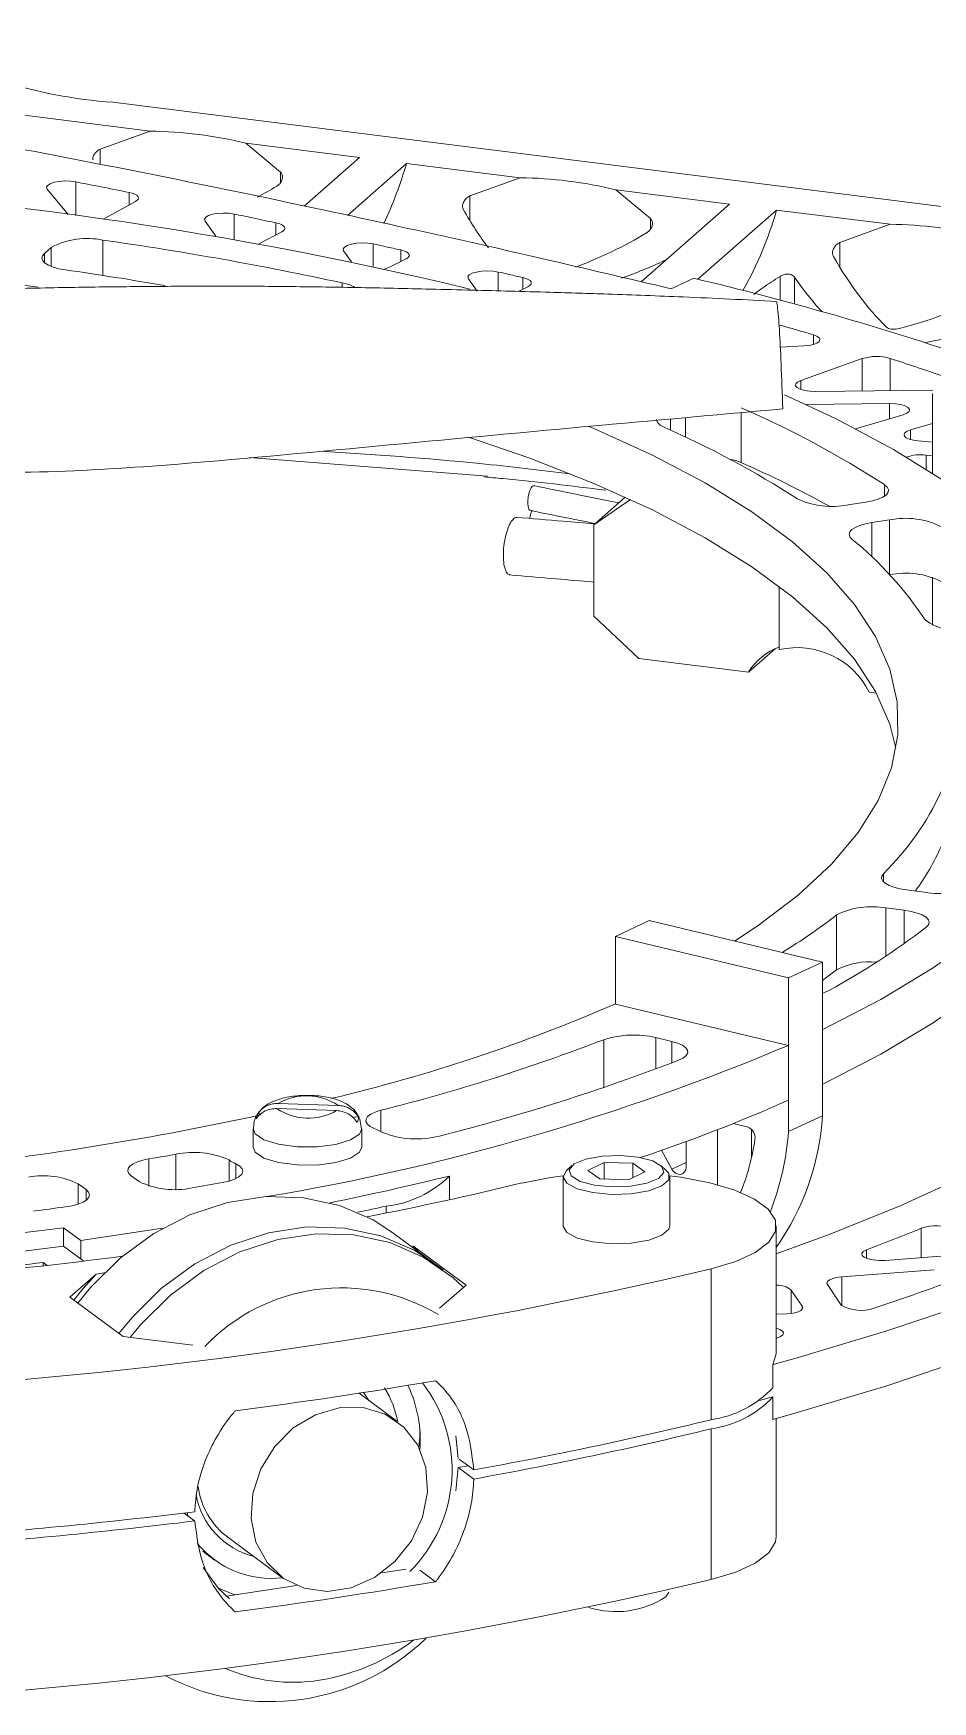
# Model space of a CAD drawing. Header units: millimetres. Extents: x 30 to 313, y 16 to 167.
# Drawn here: x 226.06 to 249.25, y 60.78 to 103.82 of the extents above; entities that cross this region are included whole.
import ezdxf

# ---------------------------------------------------------------- set-up
doc = ezdxf.new("R2010")
doc.units = ezdxf.units.MM

msp = doc.modelspace()

# ---------------------------------------------------------------- linework, layer by layer
at = {"color": 7, "linetype": 'Continuous', "lineweight": 15}
for p, q in [((229.072, 101.296), (222.683, 102.101)), ((258.099, 98.263), (228.111, 102.041)), ((227.779, 100.828), (229.072, 101.296)), ((234.469, 100.616), (231.54, 100.985)), ((231.54, 100.985), (232.437, 100.241)), ((234.469, 100.616), (233.046, 99.362)), ((235.685, 100.463), (234.165, 99.123)), ((238.614, 100.094), (235.685, 100.463)), ((237.32, 99.626), (238.614, 100.094)), ((226.415, 99.799), (226.96, 99.147)), ((227.909, 99.055), (228.697, 99.483)), ((244.01, 99.414), (241.081, 99.783)), ((241.081, 99.783), (241.978, 99.039)), ((244.01, 99.414), (241.737, 97.41)), ((227.85, 99.029), (227.909, 99.055)), ((245.226, 99.261), (243.199, 97.474)), ((248.155, 98.892), (245.226, 99.261)), ((230.486, 98.977), (230.767, 98.585)), ((231.874, 98.392), (232.468, 98.698)), ((246.861, 98.424), (248.155, 98.892)), ((226.345, 98.142), (226.522, 98.298)), ((234.061, 98.209), (234.264, 97.926)), ((235.231, 97.78), (235.672, 97.998)), ((242.329, 97.955), (242.372, 97.97)), ((237.28, 97.486), (237.506, 97.171)), ((238.561, 97.163), (238.812, 97.283)), ((242.508, 97.229), (243.092, 97.499)), ((245.322, 95.721), (245.927, 95.754)), ((247.439, 95.429), (245.849, 94.863)), ((245.988, 94.246), (248.143, 94.27)), ((246.23, 94.582), (249.258, 94.615)), ((249.249, 94.525), (249.249, 92.466)), ((248.489, 93.978), (247.264, 93.619)), ((249.249, 93.757), (248.683, 93.591)), ((248.878, 93.305), (249.249, 93.271)), ((237.776, 92.398), (231.625, 92.877)), ((249.085, 92.94), (249.249, 92.924)), ((241.319, 91.855), (240.51, 91.142)), ((241.462, 91.79), (240.51, 91.142)), ((247.07, 91.653), (247.526, 91.722)), ((247.687, 91.198), (248.143, 91.266)), ((240.51, 88.785), (240.51, 91.142)), ((245.297, 87.92), (245.297, 89.553)), ((249.249, 89.788), (249.249, 88.55)), ((240.51, 88.785), (241.679, 87.695)), ((244.502, 87.339), (245.187, 87.943)), ((244.502, 87.339), (241.679, 87.695)), ((247.805, 86.798), (247.619, 86.822)), ((248.578, 81.725), (249.046, 81.666)), ((241.945, 80.929), (241.07, 80.523)), ((246.412, 79.859), (241.945, 80.929)), ((246.776, 79.663), (246.776, 81.077)), ((248.048, 81.257), (248.516, 81.198)), ((241.07, 80.523), (241.07, 78.779)), ((245.536, 79.453), (241.07, 80.523)), ((246.412, 79.859), (245.536, 79.453)), ((246.412, 75.896), (246.412, 79.859)), ((245.536, 75.49), (245.536, 79.453)), ((241.07, 78.779), (243.303, 78.244)), ((242.115, 77.913), (242.522, 77.815)), ((243.303, 78.244), (245.531, 77.71)), ((245.531, 77.71), (245.531, 76.296)), ((232.377, 76.213), (233.918, 76.162)), ((231.757, 75.754), (231.74, 75.558)), ((231.937, 75.945), (231.85, 75.948)), ((233.879, 76.029), (232.337, 76.081)), ((234.446, 75.862), (234.278, 75.867)), ((234.523, 75.556), (234.48, 75.802)), ((246.412, 75.896), (245.536, 75.49)), ((231.728, 75.556), (231.728, 75.084)), ((234.528, 75.084), (234.528, 75.556)), ((243.706, 74.118), (243.706, 75.537)), ((244.469, 75.607), (244.106, 75.694)), ((244.582, 74.825), (244.582, 75.541)), ((242.261, 75.005), (242.528, 74.522)), ((242.894, 74.574), (242.894, 75.232)), ((239.95, 74.612), (239.81, 74.488)), ((240.36, 74.488), (240.783, 74.69)), ((240.672, 74.265), (240.36, 74.488)), ((241.519, 74.669), (240.783, 74.69)), ((240.783, 74.262), (240.783, 74.69)), ((241.832, 74.446), (241.519, 74.669)), ((241.519, 74.297), (241.519, 74.669)), ((242.382, 74.488), (242.242, 74.612)), ((227.215, 74.143), (227.421, 73.991)), ((228.582, 74.348), (228.788, 74.196)), ((236.788, 74.341), (236.788, 73.728)), ((239.721, 74.326), (239.721, 73.053)), ((240.672, 74.265), (241.408, 74.244)), ((241.832, 74.446), (241.408, 74.244)), ((242.471, 73.053), (242.471, 74.326)), ((227.282, 72.675), (226.84, 73.002)), ((226.84, 73.002), (226.84, 72.531)), ((229.392, 72.993), (227.282, 72.675)), ((236.392, 72.096), (235.334, 72.878)), ((245.221, 69.753), (245.221, 73.053)), ((226.84, 72.531), (227.36, 72.146)), ((227.282, 72.675), (227.282, 72.204)), ((237.218, 71.53), (235.846, 72.544)), ((235.978, 72.402), (235.846, 72.544)), ((250.012, 72.316), (248.03, 72.166)), ((226.413, 72.035), (226.312, 72.11)), ((226.312, 72.024), (226.312, 72.11)), ((236.627, 71.922), (236.392, 72.096)), ((243.538, 71.945), (243.538, 68.056)), ((249.295, 71.92), (246.914, 71.74)), ((227.001, 71.213), (227.683, 71.812)), ((227.683, 71.812), (227.888, 71.842)), ((236.536, 70.931), (237.218, 71.53)), ((246.537, 71.541), (246.895, 71.014)), ((227.001, 71.213), (228.374, 70.199)), ((245.607, 71.401), (245.891, 70.983)), ((245.378, 70.78), (245.221, 70.783)), ((228.374, 70.199), (230.173, 69.974)), ((245.131, 69.468), (245.221, 69.753)), ((245.131, 68.879), (245.131, 69.468)), ((235.433, 68.018), (234.458, 68.738)), ((244.787, 68.55), (245.131, 68.643)), ((245.131, 68.643), (245.131, 68.054)), ((245.221, 65.039), (245.221, 68.089)), ((237.016, 67.058), (236.955, 67.636)), ((243.538, 63.931), (243.538, 67.82)), ((236.955, 66.222), (237.016, 66.822)), ((237.016, 66.822), (237.272, 66.869)), ((237.419, 66.761), (237.041, 67.04)), ((237.041, 66.804), (237.419, 66.525)), ((230.222, 65.442), (229.948, 65.645)), ((230.037, 65.566), (230.031, 65.645)), ((231.073, 65.022), (232.463, 63.996)), ((230.426, 64.661), (230.734, 64.434)), ((235.678, 64.202), (235.047, 64.107)), ((236.027, 64.176), (236.434, 63.876)), ((232.85, 63.777), (231.04, 63.504)), ((242.373, 63.486), (242.449, 63.604))]:
    msp.add_line(p, q, dxfattribs=at)
at = {"color": 8, "linetype": 'Continuous', "lineweight": 15}
for p, q in [((227.779, 100.442), (227.779, 100.828)), ((227.151, 99.123), (227.151, 99.987)), ((232.437, 99.979), (232.437, 100.241)), ((228.529, 99.392), (228.529, 99.713)), ((237.32, 98.983), (237.32, 99.626)), ((231.238, 98.505), (231.238, 99.157)), ((241.978, 98.777), (241.978, 99.039)), ((232.317, 98.62), (232.317, 98.929)), ((226.345, 97.906), (226.345, 98.142)), ((226.522, 97.807), (226.522, 98.298)), ((227.852, 97.574), (227.852, 98.487)), ((234.823, 97.806), (234.823, 98.387)), ((235.534, 97.93), (235.534, 98.23)), ((246.861, 97.781), (246.861, 98.424)), ((242.329, 97.932), (242.329, 97.955)), ((234.024, 97.266), (234.024, 97.383)), ((238.05, 97.177), (238.05, 97.662)), ((238.687, 97.223), (238.687, 97.516)), ((245.316, 96.937), (245.316, 97.55)), ((245.688, 96.836), (245.688, 97.532)), ((246.176, 95.793), (246.176, 96.044)), ((247.439, 94.596), (247.439, 95.429)), ((248.153, 94.603), (248.153, 95.434)), ((245.849, 94.635), (245.849, 94.863)), ((248.143, 93.876), (248.143, 94.27)), ((242.495, 93.581), (242.495, 93.869)), ((242.882, 93.402), (242.882, 93.904)), ((244.317, 92.747), (244.317, 94.033)), ((248.683, 93.341), (248.683, 93.591)), ((249.085, 92.571), (249.085, 92.94)), ((248.007, 91.875), (248.007, 92.176)), ((248.143, 89.855), (248.143, 91.266)), ((247.687, 90.312), (247.687, 91.198)), ((247.981, 81.933), (247.981, 82.14)), ((248.048, 80.015), (248.048, 81.257)), ((248.516, 80.336), (248.516, 81.198)), ((242.115, 77.104), (242.115, 77.913)), ((240.77, 76.625), (240.77, 77.858)), ((242.522, 77.259), (242.522, 77.815)), ((235.023, 75.488), (235.023, 76.039)), ((229.737, 74), (229.737, 74.903)), ((229.041, 74.082), (229.041, 74.783)), ((231.106, 74.211), (231.106, 74.755)), ((231.281, 74.275), (231.281, 74.656)), ((242.894, 74.692), (242.528, 74.522)), ((227.215, 73.617), (227.215, 74.143)), ((227.421, 73.716), (227.421, 73.991)), ((244.307, 73.936), (244.284, 73.926)), ((235.159, 73.562), (235.159, 73.386)), ((248.958, 72.236), (248.958, 72.994)), ((247.546, 72.218), (247.546, 72.44)), ((246.914, 70.993), (246.914, 71.74)), ((245.607, 70.794), (245.607, 71.401)), ((245.891, 70.91), (245.891, 70.983))]:
    msp.add_line(p, q, dxfattribs=at)
at = {"color": 7, "linetype": 'Continuous', "lineweight": 15, "flags": 128}
for points in [[(227.151, 99.987), (227.014, 100.006), (226.866, 100.01), (226.722, 100), (226.592, 99.976), (226.49, 99.94), (226.423, 99.896), (226.397, 99.848), (226.415, 99.799)], [(228.697, 99.483), (228.74, 99.513), (228.765, 99.545), (228.77, 99.578), (228.757, 99.61), (228.724, 99.641), (228.674, 99.669), (228.608, 99.694), (228.529, 99.713)], [(231.238, 99.157), (231.103, 99.177), (230.957, 99.183), (230.812, 99.174), (230.681, 99.151), (230.575, 99.117), (230.504, 99.074), (230.473, 99.026), (230.486, 98.977)], [(232.468, 98.698), (232.513, 98.728), (232.54, 98.759), (232.548, 98.792), (232.537, 98.824), (232.506, 98.856), (232.458, 98.884), (232.394, 98.909), (232.317, 98.929)], [(226.885, 97.718), (226.718, 97.748), (226.571, 97.789), (226.45, 97.838), (226.36, 97.894), (226.302, 97.954), (226.28, 98.017), (226.295, 98.081), (226.345, 98.142)], [(234.823, 98.387), (234.688, 98.408), (234.541, 98.415), (234.394, 98.407), (234.261, 98.384), (234.153, 98.35), (234.08, 98.307), (234.049, 98.259), (234.061, 98.209)], [(235.672, 97.998), (235.718, 98.027), (235.747, 98.058), (235.757, 98.091), (235.747, 98.123), (235.719, 98.155), (235.673, 98.184), (235.61, 98.209), (235.534, 98.23)], [(235.122, 97.741), (235.134, 97.744), (235.231, 97.78)], [(238.05, 97.662), (237.915, 97.684), (237.767, 97.691), (237.619, 97.684), (237.484, 97.662), (237.374, 97.628), (237.3, 97.585), (237.268, 97.536), (237.28, 97.486)], [(238.812, 97.283), (238.86, 97.312), (238.891, 97.343), (238.902, 97.375), (238.895, 97.408), (238.868, 97.439), (238.823, 97.469), (238.762, 97.494), (238.687, 97.516)], [(246.176, 96.044), (246.268, 96.008), (246.326, 95.965), (246.346, 95.919), (246.327, 95.873), (246.269, 95.83), (246.178, 95.794), (246.061, 95.768), (245.927, 95.754)], [(246.23, 94.582), (246.084, 94.588), (245.95, 94.608), (245.838, 94.639), (245.758, 94.68), (245.718, 94.727), (245.72, 94.776), (245.765, 94.823), (245.849, 94.863)], [(246.406, 78.116), (247.916, 78.898), (249.267, 79.711), (250.453, 80.552), (251.469, 81.418), (252.31, 82.304), (252.973, 83.207), (253.455, 84.122), (253.753, 85.047), (253.867, 85.975), (253.796, 86.905), (253.54, 87.83), (253.1, 88.748), (252.478, 89.654), (251.678, 90.545), (250.701, 91.416), (249.554, 92.263), (248.241, 93.083), (246.767, 93.872), (245.435, 94.497)], [(248.143, 94.27), (248.294, 94.264), (248.433, 94.242), (248.547, 94.208), (248.624, 94.164), (248.658, 94.115), (248.645, 94.064), (248.587, 94.017), (248.489, 93.978)], [(242.327, 93.656), (242.228, 93.711), (242.162, 93.77), (242.131, 93.833), (242.128, 93.856)], [(248.307, 85.375), (248.148, 86.002), (247.781, 86.842), (247.238, 87.672), (246.523, 88.487), (245.64, 89.284), (244.592, 90.058), (243.384, 90.806), (242.023, 91.523), (240.515, 92.208), (238.867, 92.856), (237.28, 93.402)], [(244.146, 80.402), (244.756, 80.805), (245.781, 81.583), (246.64, 82.382), (247.329, 83.2), (247.846, 84.031), (248.188, 84.873), (248.352, 85.72), (248.339, 86.57), (248.148, 87.416), (247.781, 88.257), (247.238, 89.086), (246.523, 89.902), (245.64, 90.698), (244.592, 91.472), (243.384, 92.22), (242.023, 92.938), (240.515, 93.622), (240.368, 93.683)], [(248.683, 93.591), (248.595, 93.557), (248.537, 93.517), (248.514, 93.473), (248.526, 93.429), (248.573, 93.387), (248.651, 93.351), (248.755, 93.323), (248.878, 93.305)], [(244.317, 92.747), (244.18, 92.796), (244.017, 92.835)], [(248.007, 92.176), (248.08, 92.114), (248.113, 92.047), (248.105, 91.98), (248.058, 91.915), (247.972, 91.854), (247.851, 91.8), (247.701, 91.756), (247.526, 91.722)], [(247.17, 90.771), (247.116, 90.831), (247.099, 90.895), (247.117, 90.958), (247.172, 91.019), (247.259, 91.075), (247.378, 91.125), (247.522, 91.166), (247.687, 91.198)], [(246.406, 76.702), (247.916, 77.483), (249.267, 78.297), (250.453, 79.138), (251.469, 80.004), (252.31, 80.89), (252.973, 81.793), (253.455, 82.708), (253.753, 83.632), (253.867, 84.561), (253.868, 84.668)], [(247.981, 82.14), (247.94, 82.078), (247.934, 82.015), (247.964, 81.952), (248.03, 81.892), (248.128, 81.838), (248.255, 81.791), (248.407, 81.753), (248.578, 81.725)], [(245.221, 72.337), (246.583, 72.831), (248.416, 73.57), (250.108, 74.346), (251.652, 75.156), (253.042, 75.996), (254.272, 76.863), (255.338, 77.754), (256.236, 78.665), (256.963, 79.593), (257.514, 80.535), (257.889, 81.486)], [(245.139, 69.481), (245.761, 69.653), (248.073, 70.345), (250.259, 71.081), (252.31, 71.859), (254.22, 72.676), (255.981, 73.529), (257.587, 74.416), (259.034, 75.332), (260.315, 76.276), (261.427, 77.243), (262.365, 78.23), (263.127, 79.234), (263.708, 80.252), (264.108, 81.279)], [(249.081, 80.755), (249.142, 80.819), (249.162, 80.885), (249.142, 80.952), (249.083, 81.016), (248.986, 81.075), (248.855, 81.126), (248.696, 81.168), (248.516, 81.198)], [(245.131, 68.064), (245.761, 68.239), (248.073, 68.931), (250.259, 69.667), (252.31, 70.445), (254.22, 71.262), (255.981, 72.115), (257.587, 73.001), (259.034, 73.918), (260.315, 74.861), (261.427, 75.829), (262.365, 76.816), (263.127, 77.82), (263.708, 78.837), (264.108, 79.864)], [(246.776, 79.663), (246.52, 79.469), (246.412, 79.389)], [(246.589, 79.132), (246.465, 79.077), (246.412, 79.059)], [(242.7, 77.328), (242.816, 77.385), (242.896, 77.448), (242.935, 77.516), (242.931, 77.585), (242.885, 77.652), (242.799, 77.714), (242.676, 77.769), (242.522, 77.815)], [(235.023, 76.039), (234.878, 75.993), (234.762, 75.938), (234.681, 75.877), (234.639, 75.812), (234.637, 75.745), (234.674, 75.679), (234.75, 75.618), (234.862, 75.562)], [(231.728, 75.084), (231.778, 74.96), (232.005, 74.806), (232.382, 74.689), (232.861, 74.626), (233.375, 74.625), (233.856, 74.686), (234.239, 74.8), (234.472, 74.953), (234.528, 75.084)], [(229.041, 74.783), (228.881, 74.749), (228.742, 74.705), (228.63, 74.654), (228.55, 74.596), (228.504, 74.535), (228.494, 74.471), (228.52, 74.408), (228.582, 74.348)], [(230.931, 74.171), (231.106, 74.211), (231.251, 74.261), (231.362, 74.321), (231.433, 74.387), (231.46, 74.457), (231.443, 74.527), (231.383, 74.594), (231.281, 74.656)], [(239.81, 74.488), (239.721, 74.323), (239.816, 74.158), (240.085, 74.015), (240.49, 73.914), (240.977, 73.869)], [(240.99, 74.06), (241.465, 74.078), (241.884, 74.154), (242.183, 74.279), (242.316, 74.432), (242.264, 74.59), (242.034, 74.73), (241.661, 74.829), (241.202, 74.874), (240.727, 74.857), (240.308, 74.78), (240.009, 74.655), (239.875, 74.503), (239.928, 74.344), (240.158, 74.204), (240.531, 74.105), (240.99, 74.06)], [(240.977, 73.869), (241.48, 73.886), (241.931, 73.962), (242.269, 74.087), (242.449, 74.244), (242.446, 74.412), (242.382, 74.488)], [(242.894, 74.574), (242.885, 74.504), (242.856, 74.446), (242.811, 74.404), (242.755, 74.384), (242.693, 74.387), (242.63, 74.413), (242.573, 74.46), (242.528, 74.522)], [(239.723, 74.35), (239.399, 74.306), (238.654, 74.161)], [(243.538, 71.945), (244.175, 72.138), (244.679, 72.372), (245.025, 72.635), (245.2, 72.916), (245.196, 73.204), (245.012, 73.485), (244.657, 73.747), (244.147, 73.978), (243.503, 74.169), (242.754, 74.312), (242.469, 74.35)], [(226.88, 73.544), (227.059, 73.575), (227.215, 73.617), (227.343, 73.669), (227.437, 73.729), (227.493, 73.793), (227.509, 73.86), (227.485, 73.927), (227.421, 73.991)], [(235.334, 72.878), (234.82, 73.207), (233.959, 73.579), (233.029, 73.781), (232.055, 73.809), (231.068, 73.66), (230.094, 73.34), (229.164, 72.857), (228.303, 72.227), (227.537, 71.466), (227.209, 71.06)], [(228.267, 70.278), (228.595, 70.685), (229.361, 71.445), (230.222, 72.076), (231.153, 72.558), (232.126, 72.879), (233.114, 73.027), (234.087, 73), (235.018, 72.798), (235.878, 72.426), (236.392, 72.096)], [(236.392, 72.096), (235.878, 72.426), (235.018, 72.798), (234.087, 73), (233.114, 73.027), (232.126, 72.879), (231.153, 72.558), (230.222, 72.076), (229.361, 71.445), (228.595, 70.685), (228.267, 70.278)], [(228.568, 70.191), (228.831, 70.511), (229.596, 71.272), (230.457, 71.902), (231.388, 72.385), (232.361, 72.705), (233.349, 72.854), (234.322, 72.826), (235.253, 72.624), (236.114, 72.252), (236.88, 71.722), (237.147, 71.476)], [(239.721, 73.053), (239.721, 73.05), (239.816, 72.885), (240.085, 72.742), (240.49, 72.641), (240.977, 72.596)], [(240.977, 72.596), (241.48, 72.613), (241.931, 72.689), (242.269, 72.814), (242.449, 72.971), (242.471, 73.053)], [(247.546, 72.44), (247.462, 72.395), (247.422, 72.345), (247.432, 72.293), (247.489, 72.244), (247.589, 72.204), (247.722, 72.176), (247.874, 72.163), (248.03, 72.166)], [(227.683, 71.812), (227.336, 71.435), (227.1, 71.14)], [(246.537, 71.541), (246.525, 71.573), (246.532, 71.606), (246.558, 71.637), (246.602, 71.666), (246.662, 71.692), (246.736, 71.714), (246.821, 71.73), (246.914, 71.74)], [(245.891, 70.983), (245.903, 70.945), (245.889, 70.907), (245.849, 70.871), (245.786, 70.839), (245.702, 70.813), (245.603, 70.794), (245.492, 70.783), (245.378, 70.78)], [(245.221, 70.418), (245.313, 70.385), (245.381, 70.342), (245.408, 70.293), (245.391, 70.244), (245.332, 70.199), (245.235, 70.161)], [(233.948, 68.364), (233.334, 68.184), (232.764, 67.843), (232.283, 67.365), (231.925, 66.787), (231.717, 66.151), (231.675, 65.504), (231.801, 64.895), (232.087, 64.368), (232.51, 63.962), (233.04, 63.708), (233.638, 63.625), (234.259, 63.719), (234.856, 63.982), (235.386, 64.395), (235.81, 64.928), (236.095, 65.541), (236.222, 66.188), (236.179, 66.822), (235.971, 67.396), (235.614, 67.866), (235.132, 68.199), (234.563, 68.369), (233.948, 68.364)], [(236.003, 67.335), (236.023, 67.615), (236.027, 67.785)], [(245.221, 65.039), (245.2, 64.902), (245.025, 64.621), (244.679, 64.358), (244.175, 64.124), (243.538, 63.931)], [(231.119, 63.438), (230.838, 63.699), (230.436, 64.246)], [(231.265, 63.538), (231.185, 63.563), (230.832, 63.706)]]:
    msp.add_lwpolyline(points, dxfattribs=at)
at = {"color": 8, "linetype": 'Continuous', "lineweight": 15, "flags": 128}
for points in [[(231.728, 75.556), (231.778, 75.431), (232.005, 75.277), (232.382, 75.161), (232.861, 75.098), (233.375, 75.096), (233.856, 75.157), (234.239, 75.272), (234.472, 75.425), (234.528, 75.556)], [(234.712, 68.55), (234.631, 68.674), (234.57, 68.756)]]:
    msp.add_lwpolyline(points, dxfattribs=at)
at = {"color": 7, "linetype": 'Continuous', "lineweight": 15}
for centre, radius, start, end in [((228.985, 114.58), 12.569, 238.8921, 266.0113), ((228.951, 90.384), 10.913, 76.2757, 89.3628), ((225.458, 103.455), 10.655, 334.7673, 343.6906), ((213.735, -0.225), 100.258, 76.39421, 88.25467), ((238.492, 89.182), 10.913, 76.2757, 89.3628), ((236.286, 101.782), 9.289, 330.3469, 344.2525), ((248.034, 87.98), 10.913, 76.2757, 89.3628), ((212.314, -1.964), 100.203, 82.04183, 87.93096), ((227.451, 96.526), 2.001, 78.4504, 117.6762), ((215.64, 12.36), 86.987, 77.79888, 81.92997), ((214.567, 11.654), 86.941, 80.14406, 81.85448), ((233.838, 96.35), 1.05, 60.4631, 79.7945), ((225.467, 22.707), 76.841, 71.16424, 76.74011), ((224.617, 22.362), 76.771, 73.69099, 74.37012), ((247.805, 94.217), 1.266, 74.0611, 106.8106), ((228.427, 34.656), 63.899, 70.75758, 72.01914), ((233.91, 70.384), 25.954, 57.1024, 66.3626), ((232.551, 71.352), 24.353, 57.133, 66.3321), ((232.448, 65.994), 29.268, 61.1355, 66.0759), ((248.946, 91.748), 1.2, 83.3126, 108.1551), ((246.662, 93.799), 2.184, 245.8107, 280.7853), ((248.557, 89.265), 2.043, 63.015, 101.6641), ((241.437, 83.684), 9.115, 33.2906, 51.0297), ((248.557, 87.851), 2.043, 63.015, 101.6641), ((249.94, 89.929), 1.524, 234.5683, 279.7004), ((245.837, 86.516), 1.568, 110.1442, 148.3405), ((245.76, 85.894), 2.078, 26.5246, 102.866), ((242.967, 87.254), 7.162, 314.4359, 335.2799), ((243.75, 85.391), 6.263, 323.8441, 336.0123), ((249.418, 83.523), 1.895, 258.6693, 299.4504), ((236.467, 94.472), 16.903, 301.8058, 307.5819), ((247.683, 79.247), 2.043, 79.7293, 116.3847), ((237.215, 96.257), 19.522, 298.6955, 307.4311), ((247.644, 77.943), 1.926, 84.9599, 116.7856), ((223.601, 119.009), 43.856, 283.357, 293.4733), ((241.541, 75.441), 2.537, 76.939, 107.6843), ((222.039, 133.583), 60.611, 279.53654, 292.80388), ((222.84, 124.501), 49.971, 284.1117, 291.0277), ((223.571, 126.995), 53.223, 284.0927, 291.0642), ((233.107, 74.961), 1.45, 55.9535, 120.2321), ((227.892, 116.18), 43.611, 288.4833, 293.8578), ((214.667, 155.648), 81.577, 276.30421, 282.21145), ((231.98, 75.837), 0.171, 139.4748, 187.1588), ((233.149, 77.282), 1.45, 235.9535, 300.2321), ((234.276, 75.84), 0.171, 319.4748, 7.1588), ((239.721, 76.332), 6.705, 325.1129, 356.2744), ((234.218, 73.943), 1.742, 61.044, 68.3076), ((235.939, 77.653), 2.355, 248.1298, 284.5443), ((244.377, 75.327), 0.295, 351.571, 71.8056), ((238.304, 76.042), 7.253, 338.8374, 355.6372), ((215.179, 156.881), 83.26, 279.58391, 280.06952), ((230.197, 72.756), 2.196, 65.5611, 102.0988), ((238.523, 76.216), 6.217, 338.3166, 351.372), ((231.848, 75.86), 1.331, 236.0785, 244.7729), ((226.31, 72.265), 2.085, 64.2637, 100.403), ((229.706, 76.129), 2.14, 244.5896, 281.9943), ((215.397, 161.54), 88.74, 279.57052, 280.08191), ((218.317, 149.69), 77.58, 281.44201, 283.77371), ((218.238, 157.945), 86.235, 280.98268, 283.69492), ((234.86, 76.28), 2.734, 276.2768, 314.8466), ((213.555, 173.72), 101.058, 277.10757, 277.5765), ((217.635, 155.163), 83.461, 281.59977, 282.12002), ((211.918, 193.169), 121.09, 268.35422, 277.07834), ((230.655, 117.557), 48.176, 290.5245, 292.3282), ((249.336, 71.956), 1.104, 65.0368, 110.0251), ((212.909, 182.369), 110.719, 274.92615, 277.22838), ((214.991, 192.76), 124.142, 273.82004, 283.29439), ((212.942, 184.699), 113.38, 275.38035, 276.77209), ((213.093, 189.596), 118.313, 275.08608, 277.41198), ((234.008, 66.591), 4.865, 59.1245, 136.4751), ((245.242, 70.937), 0.59, 51.7524, 92.0279), ((229.036, 127.721), 59.788, 288.22481, 290.29803), ((247.4, 71.851), 0.978, 238.9001, 289.9859), ((215.168, 192.822), 125.574, 277.36469, 279.74975), ((232.875, 67.5), 2.631, 10.9503, 31.5287), ((232.661, 67.51), 3.378, 356.0386, 25.0559), ((233.161, 66.76), 3.697, 314.8025, 37.3694), ((243.163, 70.736), 2.706, 277.963, 316.6698), ((243.163, 70.5), 2.706, 277.963, 316.6698), ((219.164, 168.122), 102.992, 280.2093, 283.6892), ((219.164, 167.886), 102.992, 280.2093, 283.6892), ((232.274, 66.604), 1.986, 188.1322, 232.7894), ((212.884, 208.628), 143.997, 274.13253, 276.91539), ((212.884, 208.392), 143.997, 274.13253, 276.91539), ((232.196, 66.426), 2.466, 219.2554, 276.8023), ((214.991, 184.746), 124.142, 273.82004, 283.29439), ((215.168, 187.637), 125.574, 277.36469, 279.74975), ((241.087, 65.46), 2.356, 252.4846, 303.0801), ((232.163, 66.545), 5.763, 241.9115, 314.2801), ((232.579, 66.727), 5.459, 279.1018, 306.9632), ((232.749, 65.637), 4.356, 246.2592, 279.1605)]:
    msp.add_arc(centre, radius, start, end, dxfattribs=at)
at = {"color": 8, "linetype": 'Continuous', "lineweight": 15}
msp.add_arc((232.253, 66.495), 2.032, 190.5548, 255.4496, dxfattribs=at)
at = {"color": 7, "linetype": 'Continuous', "lineweight": 15}
for centre, major_axis, ratio, start_param, end_param in [((228.076, 104.29), (7.937, 2.444), 0.699056, 4.98138, 5.052656), ((239.073, 102.905), (-1.988, 6.457), 0.476834, 2.015928, 2.212282), ((237.617, 103.088), (7.937, 2.444), 0.699056, 4.804583, 5.052656), ((239.073, 102.905), (7.937, 2.444), 0.699056, 4.769222, 4.913133), ((248.614, 101.702), (-1.988, 6.457), 0.476834, 2.015928, 2.416064), ((247.159, 101.886), (-1.988, 6.457), 0.476834, 2.15545, 2.358671), ((247.159, 101.886), (7.937, 2.444), 0.699056, 4.652519, 5.052656), ((248.614, 101.702), (7.937, 2.444), 0.699056, 4.554701, 4.913133)]:
    msp.add_ellipse(centre, major_axis=major_axis, ratio=ratio, start_param=start_param, end_param=end_param, dxfattribs=at)
for points, knots in [([(242.508, 97.229), (241.4, 97.491), (239.084, 98.039), (235.429, 98.859), (231.514, 99.698), (227.423, 100.523), (223.247, 101.308), (219.344, 101.967), (216.565, 102.403), (215.172, 102.582), (214.889, 102.619)], [0, 0, 0, 0, 0.127106, 0.265722, 0.412061, 0.562381, 0.713006, 0.860363, 0.971625, 1, 1, 1, 1]), ([(227.589, 100.558), (227.59, 100.58), (227.593, 100.631), (227.637, 100.715), (227.703, 100.786), (227.758, 100.817), (227.779, 100.828)], [0, 0, 0, 0, 0.215804, 0.509528, 0.819924, 1, 1, 1, 1]), ([(228.529, 99.713), (228.272, 99.765), (227.814, 99.857), (227.354, 99.947), (227.151, 99.987)], [0, 0, 0, 0, 0.559713, 1, 1, 1, 1]), ([(232.437, 100.241), (232.451, 100.219), (232.48, 100.176), (232.486, 100.092), (232.462, 100.004), (232.408, 99.926), (232.356, 99.89), (232.335, 99.875)], [0, 0, 0, 0, 0.194273, 0.38755, 0.610511, 0.848003, 1, 1, 1, 1]), ([(237.15, 99.269), (237.14, 99.293), (237.121, 99.34), (237.134, 99.425), (237.177, 99.512), (237.244, 99.584), (237.3, 99.615), (237.32, 99.626)], [0, 0, 0, 0, 0.200353, 0.399878, 0.624656, 0.862193, 1, 1, 1, 1]), ([(232.317, 98.929), (232.116, 98.972), (231.757, 99.048), (231.397, 99.124), (231.238, 99.157)], [0, 0, 0, 0, 0.558922, 1, 1, 1, 1]), ([(241.978, 99.039), (241.992, 99.017), (242.022, 98.974), (242.028, 98.89), (242.003, 98.802), (241.949, 98.724), (241.897, 98.688), (241.877, 98.673)], [0, 0, 0, 0, 0.194273, 0.38755, 0.610511, 0.848003, 1, 1, 1, 1]), ([(235.534, 98.23), (235.402, 98.259), (235.165, 98.312), (234.928, 98.364), (234.823, 98.387)], [0, 0, 0, 0, 0.558668, 1, 1, 1, 1]), ([(246.691, 98.067), (246.682, 98.091), (246.663, 98.138), (246.675, 98.223), (246.718, 98.31), (246.785, 98.382), (246.841, 98.413), (246.861, 98.424)], [0, 0, 0, 0, 0.200353, 0.399878, 0.624656, 0.862193, 1, 1, 1, 1]), ([(245.227, 96.904), (244.426, 96.944), (242.979, 97.016), (241.031, 97.088), (239.543, 97.136), (238.38, 97.168), (237.351, 97.195), (236.028, 97.228), (234.429, 97.262), (232.681, 97.289), (231.119, 97.3), (229.649, 97.294), (228.123, 97.282), (226.411, 97.256), (224.545, 97.208), (222.493, 97.119), (220.644, 97.013), (219.024, 96.856), (217.701, 96.703), (216.787, 96.685), (216.338, 96.677)], [0, 0, 0, 0, 0.083429, 0.150689, 0.201892, 0.237524, 0.270926, 0.308252, 0.374187, 0.436074, 0.488874, 0.53588, 0.588569, 0.64709, 0.713423, 0.782128, 0.860646, 0.905787, 0.953628, 1, 1, 1, 1]), ([(238.687, 97.516), (238.569, 97.543), (238.357, 97.592), (238.144, 97.641), (238.05, 97.662)], [0, 0, 0, 0, 0.558057, 1, 1, 1, 1]), ([(244.638, 97.083), (244.715, 97.14), (244.91, 97.285), (245.163, 97.45), (245.316, 97.55)], [0, 0, 0, 0, 0.391101, 1, 1, 1, 1]), ([(245.316, 97.55), (245.317, 97.551), (245.343, 97.567), (245.398, 97.594), (245.487, 97.611), (245.568, 97.607), (245.634, 97.584), (245.671, 97.555), (245.685, 97.536), (245.688, 97.532)], [0, 0, 0, 0, 0.007291, 0.220838, 0.419196, 0.600033, 0.771566, 0.945385, 1, 1, 1, 1]), ([(245.387, 94.13), (245.373, 94.533), (245.347, 95.303), (245.307, 96.066), (245.275, 96.52), (245.25, 96.807), (245.234, 96.874), (245.227, 96.904)], [0, 0, 0, 0, 0.302981, 0.579961, 0.719826, 0.87434, 1, 1, 1, 1]), ([(248.389, 96.201), (248.363, 96.196), (248.309, 96.185), (248.224, 96.184), (248.147, 96.196), (248.09, 96.217), (248.067, 96.235), (248.058, 96.243)], [0, 0, 0, 0, 0.213551, 0.427148, 0.639735, 0.851936, 1, 1, 1, 1]), ([(245.387, 94.13), (243.582, 93.968), (239.973, 93.645), (234.551, 93.139), (229.745, 92.676), (225.542, 92.426), (222.678, 92.588), (220.552, 92.85), (219.15, 93.031), (217.726, 93.186), (216.844, 93.159), (216.404, 93.145)], [0, 0, 0, 0, 0.186679, 0.373326, 0.559892, 0.682822, 0.805943, 0.854499, 0.903131, 0.951576, 1, 1, 1, 1]), ([(237.675, 92.377), (237.839, 92.363), (238.887, 92.271), (239.936, 92.143), (240.82, 92.035)], [0, 0, 0, 0, 0.156686, 1, 1, 1, 1]), ([(238.973, 92.149), (238.961, 92.149), (238.936, 92.147), (238.897, 92.1), (238.861, 92.025), (238.833, 91.926), (238.815, 91.816), (238.811, 91.708), (238.819, 91.612), (238.84, 91.545), (238.86, 91.51), (238.873, 91.51), (238.874, 91.51)], [0, 0, 0, 0, 0.109376, 0.219204, 0.32959, 0.440406, 0.551337, 0.662006, 0.772155, 0.881758, 0.991026, 1, 1, 1, 1]), ([(241.155, 91.711), (240.81, 91.78), (240.071, 91.927), (239.344, 92.074), (238.957, 92.152)], [0, 0, 0, 0, 0.4675411, 1, 1, 1, 1]), ([(238.535, 91.325), (238.515, 91.326), (238.467, 91.328), (238.384, 91.233), (238.301, 91.068), (238.233, 90.845), (238.19, 90.594), (238.176, 90.343), (238.192, 90.118), (238.237, 89.95), (238.295, 89.856), (238.341, 89.855), (238.358, 89.855)], [0, 0, 0, 0, 0.076765, 0.184111, 0.291491, 0.398903, 0.506332, 0.613753, 0.721148, 0.828506, 0.935837, 1, 1, 1, 1]), ([(240.538, 91.167), (240.265, 91.189), (239.593, 91.245), (238.92, 91.301), (238.52, 91.335)], [0, 0, 0, 0, 0.405127, 1, 1, 1, 1]), ([(238.925, 91.519), (238.913, 91.493), (238.89, 91.441), (238.869, 91.362), (238.864, 91.316), (238.863, 91.306)], [0, 0, 0, 0, 0.44202, 0.884049, 1, 1, 1, 1]), ([(238.874, 91.509), (239.252, 91.432), (239.806, 91.321), (240.368, 91.209), (240.545, 91.173)], [0, 0, 0, 0, 0.684075, 1, 1, 1, 1]), ([(238.338, 89.846), (238.739, 89.812), (239.463, 89.752), (240.187, 89.692), (240.51, 89.665)], [0, 0, 0, 0, 0.553148, 1, 1, 1, 1]), ([(234.478, 75.813), (234.442, 75.883), (234.369, 76.023), (234.181, 76.183), (233.93, 76.31), (233.581, 76.398), (233.14, 76.434), (232.682, 76.401), (232.313, 76.306), (232.024, 76.162), (231.898, 76.005), (231.841, 75.934)], [0, 0, 0, 0, 0.077303, 0.155606, 0.252926, 0.381449, 0.520647, 0.655088, 0.797251, 0.908095, 1, 1, 1, 1]), ([(231.85, 75.948), (231.861, 75.965), (231.909, 76.035), (232.029, 76.137), (232.206, 76.208), (232.327, 76.212), (232.377, 76.213)], [0, 0, 0, 0, 0.102311, 0.426695, 0.763526, 1, 1, 1, 1]), ([(231.841, 75.934), (231.84, 75.933), (231.796, 75.886), (231.776, 75.819), (231.757, 75.754)], [0, 0, 0, 0, 0.024665, 1, 1, 1, 1]), ([(232.337, 76.081), (232.287, 76.079), (232.166, 76.075), (231.99, 76.005), (231.869, 75.903), (231.821, 75.832), (231.81, 75.815)], [0, 0, 0, 0, 0.236474, 0.573305, 0.897689, 1, 1, 1, 1]), ([(234.406, 75.729), (234.394, 75.747), (234.346, 75.82), (234.226, 75.93), (234.05, 76.012), (233.929, 76.024), (233.879, 76.029)], [0, 0, 0, 0, 0.102311, 0.426695, 0.763526, 1, 1, 1, 1]), ([(233.918, 76.162), (233.968, 76.157), (234.089, 76.145), (234.266, 76.063), (234.386, 75.953), (234.434, 75.879), (234.446, 75.862)], [0, 0, 0, 0, 0.236474, 0.573305, 0.897689, 1, 1, 1, 1]), ([(234.48, 75.802), (234.48, 75.805), (234.48, 75.809), (234.478, 75.813), (234.478, 75.813)], [0, 0, 0, 0, 0.854064, 1, 1, 1, 1]), ([(237.419, 66.761), (237.368, 67.168), (237.267, 67.982), (236.804, 68.703), (236.485, 69.012), (236.434, 69.062)], [0, 0, 0, 0, 0.455917, 0.911802, 1, 1, 1, 1]), ([(231.265, 68.284), (231.249, 68.265), (230.947, 67.908), (230.47, 67.116), (230.246, 66.208), (230.225, 65.733), (230.222, 65.678)], [0, 0, 0, 0, 0.025714, 0.482686, 0.939546, 1, 1, 1, 1]), ([(236.434, 63.876), (236.449, 63.896), (236.737, 64.263), (237.187, 65.075), (237.396, 65.994), (237.416, 66.469), (237.419, 66.525)], [0, 0, 0, 0, 0.025714, 0.482686, 0.939546, 1, 1, 1, 1]), ([(230.222, 65.442), (230.276, 65.032), (230.385, 64.213), (230.877, 63.47), (231.211, 63.15), (231.265, 63.098)], [0, 0, 0, 0, 0.455917, 0.911802, 1, 1, 1, 1])]:
    msp.add_open_spline(points, degree=3, knots=knots, dxfattribs=at)
at = {"color": 8, "linetype": 'Continuous', "lineweight": 15}
msp.add_open_spline([(233.454, 93.039), (234.828, 92.95), (236.976, 92.81), (239.127, 92.549), (239.902, 92.455)], degree=3, knots=[0, 0, 0, 0, 0.639738, 1, 1, 1, 1], dxfattribs=at)

doc.saveas('drawing.dxf')
